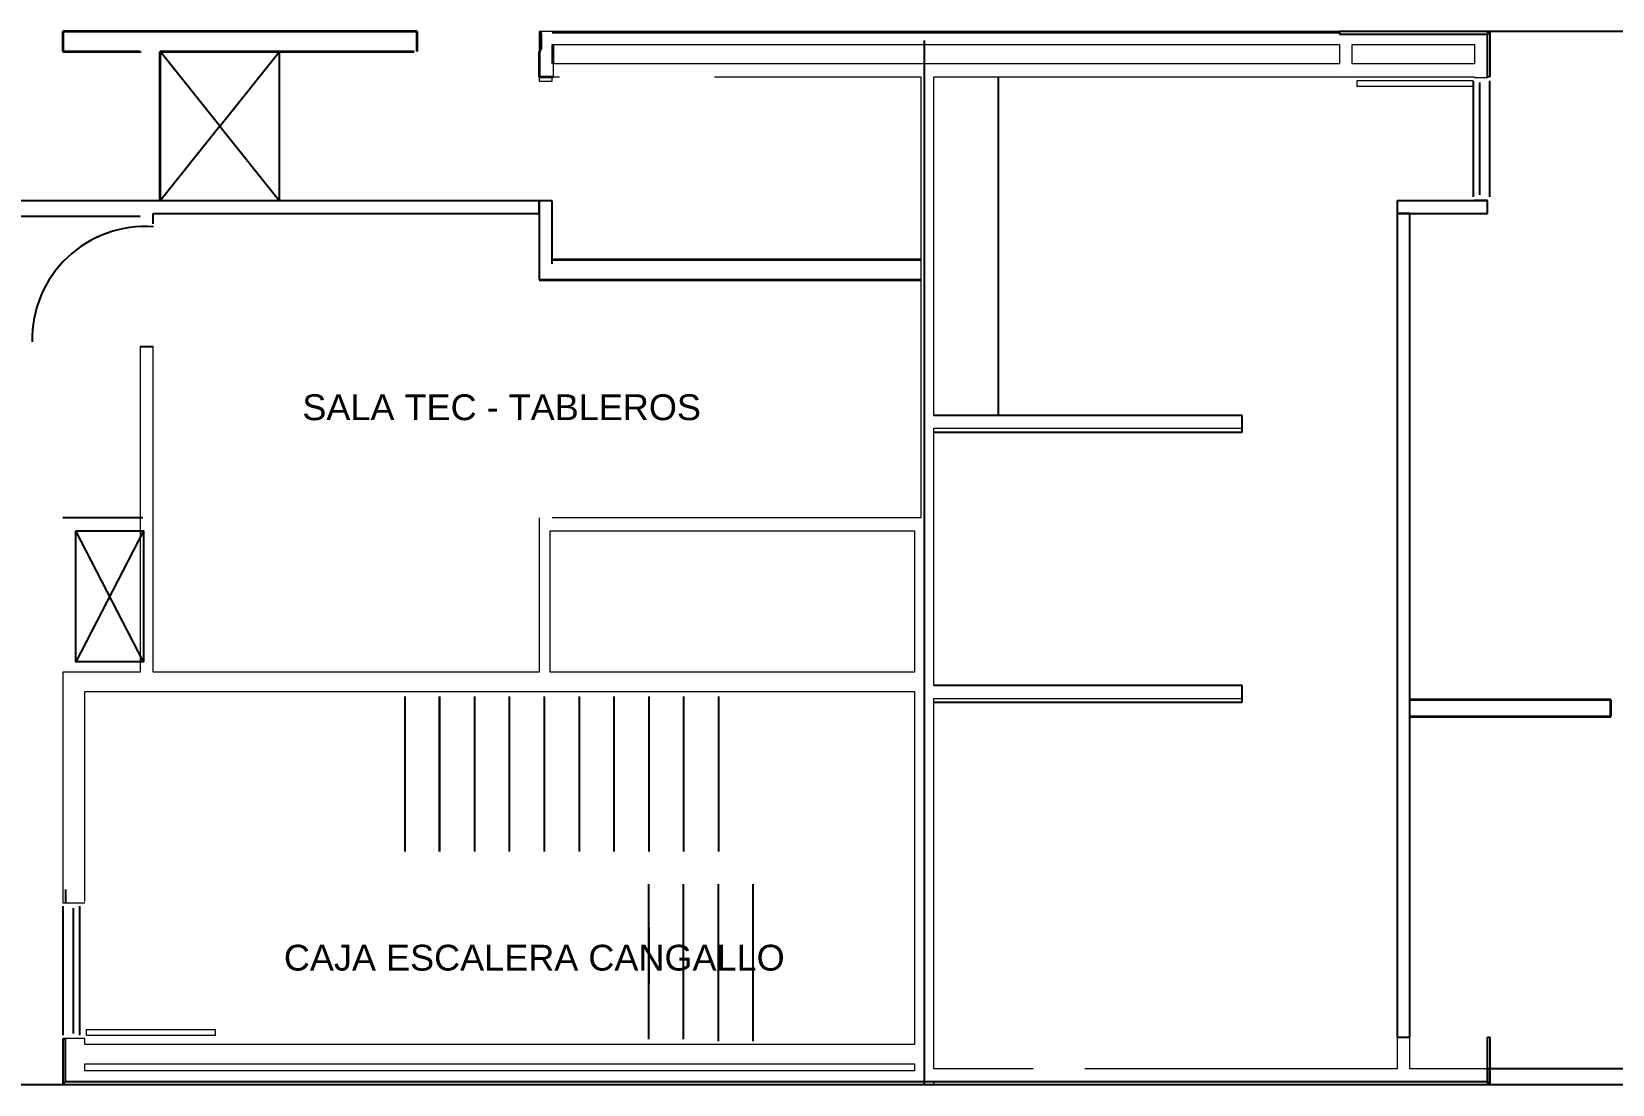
# Model space of a CAD drawing. Header units: millimetres. Extents: x 32.4 to 129.7, y 76.1 to 139.3.
# Drawn here: x 97.99 to 110.24, y 94.59 to 102.74 of the extents above; entities that cross this region are included whole.
import ezdxf

# ---------------------------------------------------------------- set-up
doc = ezdxf.new("R2010")
doc.units = ezdxf.units.MM
doc.linetypes.add('Hidden', pattern=[7.14375, 4.7625, -2.38125])
for name, color, linetype, lineweight in [('A-WALL-FULL', 7, 'Continuous', 13), ('Doors', 7, 'Continuous', 13), ('Panel', 7, 'Continuous', 13)]:
    doc.layers.add(name, color=color, linetype=linetype, lineweight=lineweight)
for name, color, linetype in [('Lineas Proyecciones', 7, 'Hidden'), ('n carpinteria proyeccion', 7, 'Hidden'), ('n carpinteria vidrio', 7, 'Continuous'), ('n tabique', 7, 'Continuous'), ('n tabique revestimiento', 7, 'Continuous'), ('Sectores', 3, 'Continuous')]:
    doc.layers.add(name, color=color, linetype=linetype)
doc.layers.get('Doors').off()
doc.styles.add('MtXpl_Arial_Unicode_', font='ARIALUNI.ttf')

# ---------------------------------------------------------------- blocks, each defined once
blk = doc.blocks.new('Single - Plain Panel - Hollow Metal Frame - 1000 x 2100 - Interior-1530285-PLANTA CONSTRUCTIVA - NIVEL 01')
at = {"layer": 'Panel', "color": 7, "lineweight": 18}
for p, q in [((-19.685039, -3.846457), (-17.935039, -3.846457)), ((-19.685039, -3.846457), (-19.685039, -43.216535)), ((-17.935039, -3.846457), (-17.935039, -43.216535)), ((-19.685039, -43.216535), (-17.935039, -43.216535))]:
    blk.add_line(p, q, dxfattribs=at)
blk = doc.blocks.new('Single - Plain Panel - Hollow Metal Frame - 900 x 2100 - Interior-V3-PLANTA CONSTRUCTIVA - NIVEL 01')
at = {"layer": 'Panel', "color": 7, "lineweight": 18}
for p, q in [((-17.716535, -2.468504), (-15.966535, -2.468504)), ((-17.716535, -2.468504), (-17.716535, -37.901575)), ((-15.966535, -2.468504), (-15.966535, -37.901575)), ((-17.716535, -37.901575), (-15.966535, -37.901575))]:
    blk.add_line(p, q, dxfattribs=at)
blk = doc.blocks.new('Interiors - 53_8406_000 - CoreShell_rvt-1-PLANTA CONSTRUCTIVA - NIVEL 01')
at = {"layer": 'A-WALL-FULL', "color": 7, "lineweight": 18}
for p, q in [((2743.787932, 1083.141872), (2739.850924, 1083.141872)), ((3025.217043, 1083.141872), (2743.787932, 1083.141872)), ((3029.154051, 1083.141872), (3025.217043, 1083.141872)), ((3029.154051, 1073.299352), (3029.154051, 1083.141872)), ((2739.850924, 1079.204864), (2739.850924, 1073.299352)), ((2743.787932, 1073.299352), (2743.787932, 1079.204864)), ((2743.787932, 1079.204864), (2983.996772, 1079.204864)), ((2983.996772, 1079.204864), (2983.996772, 1073.299352)), ((2987.93378, 1073.299352), (2987.93378, 1079.204864)), ((2987.93378, 1079.204864), (3025.217043, 1079.204864)), ((3025.217043, 1079.204864), (3025.217043, 1073.299352)), ((2739.850924, 1073.299352), (2739.783972, 1073.299352)), ((2739.783972, 1073.299352), (2739.783972, 1069.362344)), ((2983.996772, 1073.299352), (2743.787932, 1073.299352)), ((3025.217043, 1073.299352), (2987.93378, 1073.299352)), ((3029.154051, 1069.362344), (3029.154051, 1073.299352)), ((2739.783972, 1069.362344), (2739.850924, 1069.362344)), ((2739.850924, 1069.362344), (2739.850924, 1068.00014)), ((2739.850924, 1068.00014), (2743.787932, 1068.00014)), ((2743.787932, 1069.362344), (2746.063487, 1069.362344)), ((2743.787932, 1068.00014), (2743.787932, 1069.362344)), ((2793.307581, 1069.362344), (2856.299879, 1069.362344)), ((2856.299879, 1069.362344), (2856.299879, 934.8348)), ((2860.236887, 1069.362344), (3025.217043, 1069.362344)), ((2860.236887, 966.065515), (2860.236887, 1069.362344)), ((3025.217043, 1069.362344), (3025.217043, 1069.181242)), ((3025.217043, 1069.181242), (3029.154051, 1069.181242)), ((3029.154051, 1069.181242), (3029.154051, 1069.362344)), ((3025.217043, 1031.567069), (3001.594996, 1031.567069)), ((3001.594996, 1031.567069), (3001.594996, 1027.630061)), ((3001.594996, 1027.630061), (3001.594996, 766.724549)), ((3005.532004, 1027.630061), (3025.217043, 1027.630061)), ((3005.532004, 766.724549), (3005.532004, 1027.630061)), ((3025.217043, 1031.748171), (3025.217043, 1031.567069)), ((3029.154051, 1031.748171), (3025.217043, 1031.748171)), ((3025.217043, 1027.630061), (3029.154051, 1027.630061)), ((3029.154051, 1027.630061), (3029.154051, 1031.748171)), ((2618.110744, 987.07888), (2618.110744, 887.787541)), ((2622.047752, 887.787541), (2622.047752, 987.07888)), ((2954.350901, 966.065515), (2860.236887, 966.065515)), ((2954.350901, 962.128507), (2954.350901, 966.065515)), ((2860.236887, 934.8348), (2860.236887, 962.128507)), ((2860.236887, 962.128507), (2954.350901, 962.128507)), ((2739.850924, 934.8348), (2739.850924, 930.897792)), ((2854.331375, 934.8348), (2743.787932, 934.8348)), ((2856.299879, 934.8348), (2854.331375, 934.8348)), ((2860.236887, 883.669431), (2860.236887, 934.8348)), ((2739.850924, 930.897792), (2739.850924, 887.787541)), ((2743.197381, 930.897792), (2854.331375, 930.897792)), ((2743.197381, 887.787541), (2743.197381, 930.897792)), ((2854.331375, 930.897792), (2854.331375, 887.787541)), ((2594.488885, 887.787541), (2594.488885, 821.448959)), ((2618.110744, 887.787541), (2594.488885, 887.787541)), ((2739.850924, 887.787541), (2622.047752, 887.787541)), ((2854.331375, 887.787541), (2743.197381, 887.787541)), ((2954.350901, 883.669431), (2860.236887, 883.669431)), ((2954.350901, 879.732423), (2954.350901, 883.669431)), ((2601.181799, 881.882029), (2854.331375, 881.882029)), ((2601.181799, 817.830848), (2601.181799, 881.882029)), ((2854.331375, 881.882029), (2854.331375, 774.204864)), ((2860.236887, 766.724549), (2860.236887, 879.732423)), ((2860.236887, 879.732423), (2954.350901, 879.732423)), ((2594.488885, 821.448959), (2594.488885, 817.511951)), ((2594.488885, 817.511951), (2594.488885, 817.330848)), ((2594.488885, 817.330848), (2601.181799, 817.330848)), ((2601.181799, 817.330848), (2601.181799, 817.511951)), ((2601.181799, 775.96077), (2594.488885, 775.96077)), ((2594.488885, 775.96077), (2594.488885, 762.00014)), ((2601.181799, 774.204864), (2601.181799, 775.96077)), ((2854.331375, 774.204864), (2601.181799, 774.204864)), ((2601.181799, 768.299352), (2854.331375, 768.299352)), ((2601.181799, 766.133998), (2601.181799, 768.299352)), ((2854.331375, 768.299352), (2854.331375, 766.133998)), ((2854.331375, 766.133998), (2601.181799, 766.133998)), ((2890.551689, 766.724549), (2860.236887, 766.724549)), ((2860.236887, 762.00014), (2860.236887, 762.787541)), ((2860.236887, 762.787541), (3029.154051, 762.787541)), ((3001.594996, 766.724549), (2906.29972, 766.724549)), ((3029.154051, 766.724549), (3005.532004, 766.724549)), ((3029.154051, 762.787541), (3029.154051, 766.724549)), ((2594.488885, 762.00014), (2601.181799, 762.00014)), ((2601.181799, 762.00014), (2854.331375, 762.00014)), ((2854.331375, 762.00014), (2860.236887, 762.00014))]:
    blk.add_line(p, q, dxfattribs=at)
at = {"layer": 'Doors', "color": 250, "lineweight": 13}
for name, p, rotation in [('Single - Plain Panel - Hollow Metal Frame - 900 x 2100 - Interior-V3-PLANTA CONSTRUCTIVA - NIVEL 01', (3027.185547, 1050.464707), 270), ('Single - Plain Panel - Hollow Metal Frame - 1000 x 2100 - Interior-1530285-PLANTA CONSTRUCTIVA - NIVEL 01', (2597.835342, 796.645809), 90)]:
    blk.add_blockref(name, p, dxfattribs=dict(at, rotation=rotation))

msp = doc.modelspace()

# ---------------------------------------------------------------- linework, layer by layer
at = {"ltscale": 10}
for p, q in [((104.905413, 102.672442), (104.905413, 94.585442)), ((104.905413, 94.585442), (117.039191, 94.585442))]:
    msp.add_line(p, q, dxfattribs=at)
msp.add_line((98.850413, 98.975442), (98.230413, 98.975442))
msp.add_lwpolyline([(98.330413, 98.875442), (98.855413, 98.875442), (98.855413, 97.860442), (98.330413, 97.860442)], close=True)
for points in [[(98.855413, 98.875442), (98.330413, 97.860442)], [(98.855413, 97.860442), (98.330413, 98.875442)]]:
    msp.add_lwpolyline(points)
msp.add_arc((98.865413, 100.359942), 0.8725, 85.630472, 181.371573)
at = {"layer": 'A-WALL-FULL', "lineweight": 35}
for p, q in [((100.977214, 102.742442), (98.230413, 102.742442)), ((98.230413, 102.742442), (98.230413, 102.587667)), ((100.977214, 102.587667), (100.977214, 102.742442)), ((101.928014, 102.742442), (101.928014, 102.587667)), ((98.230413, 102.587667), (98.830413, 102.587667)), ((98.830413, 102.587667), (98.830413, 102.580842)), ((98.985188, 101.432442), (98.985188, 102.587667)), ((98.985188, 102.587667), (100.951814, 102.587667)), ((101.928014, 102.587667), (101.922614, 102.587667)), ((101.922614, 102.587667), (101.922614, 102.392442)), ((102.029689, 102.492442), (102.029689, 102.635367)), ((101.922614, 102.392442), (102.029689, 102.392442)), ((104.880413, 100.975217), (102.022614, 100.975217)), ((101.922614, 100.820442), (104.880413, 100.820442)), ((110.226413, 97.565442), (108.670913, 97.565442)), ((110.226413, 97.435442), (110.226413, 97.565442)), ((108.670913, 97.435442), (110.226413, 97.435442))]:
    msp.add_line(p, q, dxfattribs=at)
at = {"layer": 'A-WALL-FULL'}
for q in [(101.938489, 102.742442), (101.938489, 102.603567)]:
    msp.add_line((101.938489, 102.726567), q, dxfattribs=at)
at = {"layer": 'A-WALL-FULL', "lineweight": 18}
for p, q in [((102.029689, 102.492442), (102.029689, 102.392442)), ((102.029689, 102.392442), (102.080413, 102.392442))]:
    msp.add_line(p, q, dxfattribs=at)
at = {"layer": 'Lineas Proyecciones', "linetype": 'Hidden', "ltscale": 80}
for p, q in [((111.253413, 102.742442), (109.290913, 102.742442)), ((96.275413, 94.585442), (98.230413, 94.585442)), ((109.290913, 94.585442), (111.253413, 94.585442)), ((109.290913, 94.585442), (111.253413, 94.585442))]:
    msp.add_line(p, q, dxfattribs=at)
at = {"layer": 'Lineas Proyecciones', "linetype": 'Hidden', "ltscale": 150}
for p, q in [((100.880413, 97.590442), (100.880413, 96.390442)), ((101.150408, 96.390442), (101.150408, 97.590442)), ((101.150413, 97.590442), (101.150413, 96.390442)), ((101.420413, 97.590442), (101.420413, 96.390442)), ((101.690413, 97.590442), (101.690413, 96.390442)), ((101.960413, 97.590442), (101.960413, 96.390442)), ((102.230413, 97.590442), (102.230413, 96.390442)), ((102.500413, 97.590442), (102.500413, 96.390442)), ((102.770413, 97.590442), (102.770413, 96.390442)), ((103.040413, 97.590442), (103.040413, 96.390442)), ((103.310413, 97.590442), (103.310413, 96.390442)), ((102.770413, 94.935442), (102.770413, 96.135442)), ((103.040413, 94.935442), (103.040413, 96.135442)), ((103.310413, 94.920442), (103.310413, 96.135442)), ((103.580413, 94.920442), (103.580413, 96.135442)), ((102.770413, 95.80325), (102.770413, 95.367064))]:
    msp.add_line(p, q, dxfattribs=at)
at = {"layer": 'n carpinteria proyeccion'}
for p, q in [((109.160913, 102.362442), (109.160913, 101.462442)), ((109.210913, 101.477442), (109.210913, 102.347442)), ((109.290913, 101.462442), (109.290913, 102.362442)), ((98.230413, 95.965442), (98.230413, 94.965442)), ((98.310413, 95.950442), (98.310413, 94.980442)), ((98.360413, 94.965442), (98.360413, 95.965442))]:
    msp.add_line(p, q, dxfattribs=at)
at = {"layer": 'n carpinteria vidrio'}
for p, q in [((102.022614, 102.742442), (108.123918, 102.742442)), ((108.123918, 102.732442), (102.022614, 102.732442)), ((108.123918, 102.742442), (108.123918, 102.732442)), ((99.447678, 102.008809), (98.985188, 102.587667)), ((99.44748, 102.008809), (99.909772, 102.587667)), ((99.909772, 101.432442), (99.909772, 102.587667)), ((99.447678, 102.008809), (98.985188, 101.432442)), ((99.44748, 102.008809), (99.909772, 101.432442))]:
    msp.add_line(p, q, dxfattribs=at)
at = {"layer": 'n tabique'}
for p, q in [((105.480413, 99.768703), (105.480413, 102.392442)), ((98.930413, 101.432442), (96.973796, 101.432442)), ((102.022614, 101.432442), (101.922614, 101.432442)), ((101.922614, 101.432442), (101.922614, 100.820442)), ((102.022614, 100.943442), (102.022614, 101.432442)), ((109.270913, 101.432442), (108.570913, 101.432442)), ((108.570913, 101.432442), (108.570913, 101.332442)), ((108.670913, 101.332442), (108.570913, 101.332442)), ((108.570913, 101.332442), (108.570913, 94.950442)), ((108.570913, 101.332442), (109.270913, 101.332442)), ((108.670913, 94.950442), (108.670913, 101.332442)), ((109.270913, 101.332442), (109.270913, 101.432442)), ((95.655413, 101.312442), (98.830413, 101.312442)), ((98.830413, 100.302442), (98.930413, 100.302442)), ((107.370913, 99.768703), (104.980413, 99.768703)), ((107.370913, 99.638703), (107.370913, 99.768703)), ((104.980413, 99.638703), (107.370913, 99.638703)), ((107.370913, 97.675842), (104.980413, 97.675842)), ((107.370913, 97.545842), (107.370913, 97.675842)), ((104.980413, 97.545842), (107.370913, 97.545842)), ((98.250413, 96.095442), (98.250413, 95.995442)), ((108.570913, 94.950442), (108.670913, 94.950442)), ((111.253413, 94.705442), (109.270913, 94.705442)), ((109.270913, 94.705442), (109.270913, 94.585442)), ((109.270913, 94.585442), (111.253413, 94.585442))]:
    msp.add_line(p, q, dxfattribs=at)
for points in [[(98.930413, 101.332442), (101.922614, 101.332442), (101.922614, 101.432442), (98.830413, 101.432442)], [(98.930413, 101.252442), (98.930413, 101.332442)]]:
    msp.add_lwpolyline(points, dxfattribs=at)
at = {"layer": 'n tabique revestimiento'}
for p, q in [((109.290913, 102.742442), (108.123918, 102.742442)), ((108.123918, 102.742442), (108.123918, 102.722442)), ((108.123918, 102.722442), (109.270913, 102.722442)), ((109.270913, 102.722442), (109.290913, 102.742442)), ((109.270913, 102.722442), (109.290913, 102.742442)), ((109.270913, 102.392442), (109.270913, 102.722442)), ((109.290913, 102.742442), (109.290913, 102.392442)), ((109.290913, 102.392442), (109.270913, 102.392442)), ((109.270913, 94.950442), (109.290913, 94.950442)), ((109.270913, 94.605442), (109.270913, 94.950442)), ((109.290913, 94.950442), (109.290913, 94.585442)), ((98.250413, 94.935442), (98.230413, 94.935442)), ((98.230413, 94.935442), (98.230413, 94.585442)), ((98.250413, 94.605442), (98.250413, 94.935442)), ((98.250413, 94.605442), (98.230413, 94.585442)), ((98.230413, 94.585442), (98.250413, 94.605442)), ((98.230413, 94.585442), (109.290913, 94.585442)), ((109.270913, 94.605442), (98.250413, 94.605442)), ((109.290913, 94.585442), (109.270913, 94.605442)), ((109.290913, 94.585442), (109.270913, 94.605442))]:
    msp.add_line(p, q, dxfattribs=at)

# ---------------------------------------------------------------- block references
at = {"lineweight": 5, "xscale": 0.0254, "yscale": 0.0254, "zscale": 0.0254}
msp.add_blockref('Interiors - 53_8406_000 - CoreShell_rvt-1-PLANTA CONSTRUCTIVA - NIVEL 01', (32.3304, 75.230639), dxfattribs=at)

# ---------------------------------------------------------------- texts
at = {"layer": 'Sectores', "style": 'MtXpl_Arial_Unicode_'}
for s, p in [('SALA TEC - TABLEROS', (100.086114, 99.732005)), ('CAJA ESCALERA CANGALLO', (99.94299, 95.46719))]:
    msp.add_text(s, height=0.2, dxfattribs=at).set_placement(p)

doc.saveas('drawing.dxf')
